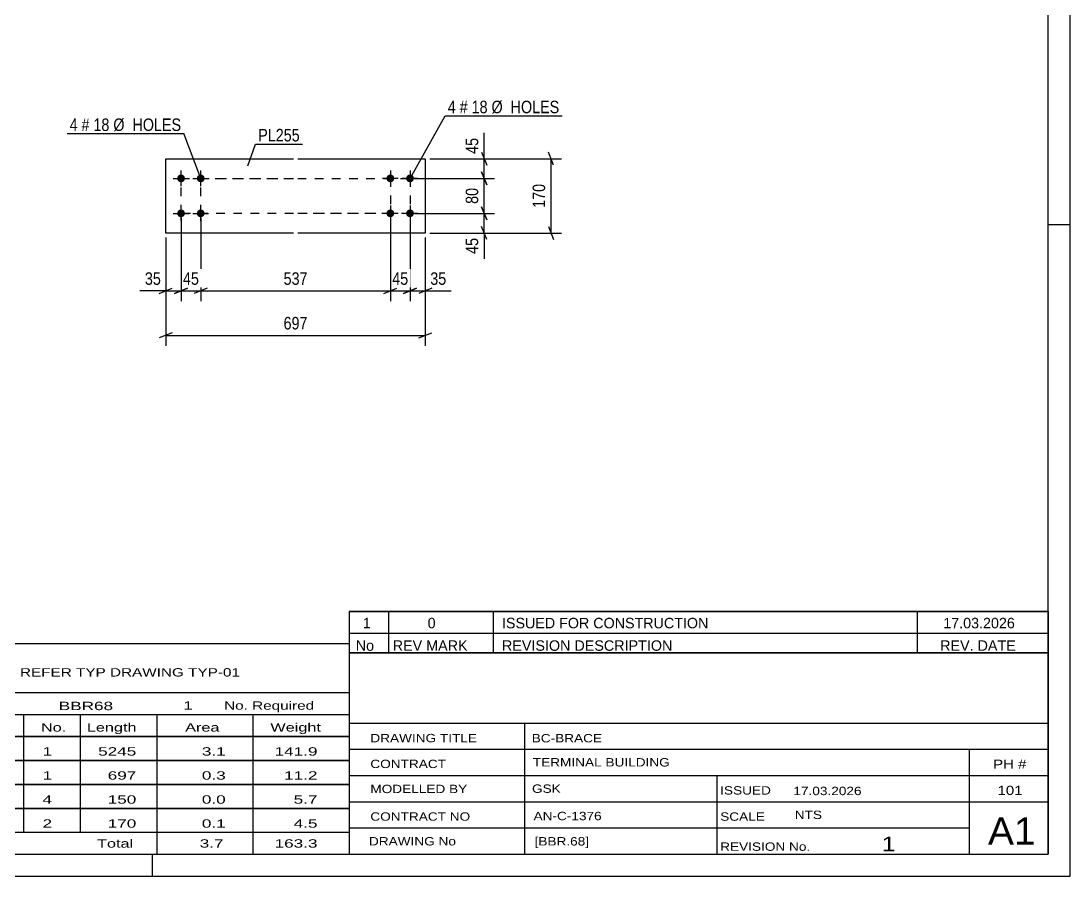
# Model space of a CAD drawing. Header units: millimetres. Extents: x 0 to 594, y 0 to 420.
# Drawn here: x 353.9 to 594, y 0 to 195.7 of the extents above; entities that cross this region are included whole.
import ezdxf

# ---------------------------------------------------------------- set-up
doc = ezdxf.new("R2010")
doc.units = ezdxf.units.MM
doc.linetypes.add('DXK_LINE_DOT2', pattern=[3.9198, 1.9599, -1.9599])
doc.styles.add('Arial Narrow', font='ARIALN.TTF', dxfattribs={"height": 0.2})

# ---------------------------------------------------------------- blocks, each defined once
blk = doc.blocks.new('Unknown-580611701-1130')
at = {"color": 5, "linetype": 'Continuous'}
for p, q in [((594, 0), (594, 420)), ((589, 5), (589, 415)), ((594, 149), (589, 149)), ((5, 5), (589, 5)), ((384, 0), (384, 5)), ((0, 0), (594, 0))]:
    blk.add_line(p, q, dxfattribs=at)
blk = doc.blocks.new('Part-580611701-3505 - 3504')
at = {"color": 2, "linetype": 'Continuous'}
for p, q in [((387.06, 164.16), (416.26, 164.16)), ((387.06, 147.16), (387.06, 164.16)), ((417.26, 164.16), (446.46, 164.16)), ((446.46, 164.16), (446.46, 147.16)), ((416.26, 147.16), (387.06, 147.16)), ((446.46, 147.16), (417.26, 147.16))]:
    blk.add_line(p, q, dxfattribs=at)
blk = doc.blocks.new('Bolt-580611701-3506 - 3504')
at = {"linetype": 'Continuous'}
for points in [[(438.46, 158.76, -1), (438.46, 160.56, -1)], [(442.96, 158.76, -1), (442.96, 160.56, -1)], [(438.46, 150.76, -1), (438.46, 152.56, -1)], [(442.96, 150.76, -1), (442.96, 152.56, -1)]]:
    blk.add_hatch(color=1, dxfattribs=at).paths.add_polyline_path(points)
at = {"color": 1, "linetype": 'Continuous'}
for p, q in [((438.46, 161.46), (438.46, 157.86)), ((442.96, 161.46), (442.96, 157.86)), ((440.26, 159.66), (436.66, 159.66)), ((444.76, 159.66), (441.16, 159.66)), ((440.26, 151.66), (436.66, 151.66)), ((438.46, 153.46), (438.46, 149.86)), ((444.76, 151.66), (441.16, 151.66)), ((442.96, 153.46), (442.96, 149.86))]:
    blk.add_line(p, q, dxfattribs=at)
blk = doc.blocks.new('Bolt-580611701-3507 - 3504')
at = {"linetype": 'Continuous'}
for points in [[(390.56, 160.56, -1), (390.56, 158.76, -1)], [(395.06, 160.56, -1), (395.06, 158.76, -1)], [(390.56, 152.56, -1), (390.56, 150.76, -1)], [(395.06, 152.56, -1), (395.06, 150.76, -1)]]:
    blk.add_hatch(color=1, dxfattribs=at).paths.add_polyline_path(points)
at = {"color": 1, "linetype": 'Continuous'}
for p, q in [((390.56, 157.86), (390.56, 161.46)), ((395.06, 157.86), (395.06, 161.46)), ((388.76, 159.66), (392.36, 159.66)), ((393.26, 159.66), (396.86, 159.66)), ((388.76, 151.66), (392.36, 151.66)), ((390.56, 149.86), (390.56, 153.46)), ((393.26, 151.66), (396.86, 151.66)), ((395.06, 149.86), (395.06, 153.46))]:
    blk.add_line(p, q, dxfattribs=at)
blk = doc.blocks.new('Rectangle-580611701-3679 - 3504')
at = {"color": 1, "linetype": 'DXK_LINE_DOT2'}
for p, q in [((390.56, 159.66), (416.26, 159.66)), ((390.56, 151.66), (390.56, 159.66)), ((417.26, 159.66), (442.96, 159.66)), ((442.96, 159.66), (442.96, 151.66)), ((416.26, 151.66), (390.56, 151.66)), ((442.96, 151.66), (417.26, 151.66))]:
    blk.add_line(p, q, dxfattribs=at)
blk = doc.blocks.new('Rectangle-580611701-3689 - 3504')
at = {"color": 1, "linetype": 'DXK_LINE_DOT2'}
for p, q in [((395.06, 159.66), (416.26, 159.66)), ((395.06, 151.66), (395.06, 159.66)), ((417.26, 159.66), (438.46, 159.66)), ((438.46, 159.66), (438.46, 151.66)), ((416.26, 151.66), (395.06, 151.66)), ((438.46, 151.66), (417.26, 151.66))]:
    blk.add_line(p, q, dxfattribs=at)
blk = doc.blocks.new('StraightDimension-580611701-3657 - 3504')
at = {"color": 7, "linetype": 'Continuous'}
for p, q in [((459.31, 165.66), (460.51, 162.66)), ((447.46, 164.16), (462.31, 164.16)), ((459.91, 159.66), (459.91, 164.16)), ((460.51, 158.16), (459.31, 161.16)), ((443.96, 159.66), (462.31, 159.66))]:
    blk.add_line(p, q, dxfattribs=at)
at = {"color": 0}
blk.add_wipeout([(459.16, 169.54), (454.96, 169.54), (454.96, 164.68), (459.16, 164.68)], dxfattribs=at)
at = {"color": 7, "linetype": 'Continuous'}
blk.add_line((459.91, 164.16), (459.91, 170.06), dxfattribs=at)
blk.add_line((459.91, 164.16), (459.91, 170.06), dxfattribs=at)
at = {"color": 3, "style": 'Arial Narrow'}
blk.add_text('45', height=2.863, rotation=90.0002, dxfattribs=at).set_placement((458.56, 165.28))
blk = doc.blocks.new('StraightDimension-580611701-3512 - 3504')
at = {"color": 7, "linetype": 'Continuous'}
for p, q in [((442.96, 150.66), (442.96, 131.55)), ((446.46, 146.16), (446.46, 131.55)), ((441.46, 133.35), (444.46, 134.55)), ((447.96, 134.55), (444.96, 133.35)), ((442.96, 133.95), (446.46, 133.95))]:
    blk.add_line(p, q, dxfattribs=at)
at = {"color": 0}
blk.add_wipeout([(451.85, 134.7), (451.85, 138.9), (446.99, 138.9), (446.99, 134.7)], dxfattribs=at)
at = {"color": 7, "linetype": 'Continuous'}
blk.add_line((446.46, 133.95), (452.37, 133.95), dxfattribs=at)
blk.add_line((446.46, 133.95), (452.37, 133.95), dxfattribs=at)
at = {"color": 3, "style": 'Arial Narrow'}
blk.add_text('35', height=2.863, dxfattribs=at).set_placement((447.59, 135.3))
blk = doc.blocks.new('StraightDimension-580611701-3513 - 3504')
at = {"color": 7, "linetype": 'Continuous'}
for p, q in [((438.46, 150.66), (438.46, 131.55)), ((442.96, 150.66), (442.96, 131.55)), ((436.96, 133.35), (439.96, 134.55)), ((444.46, 134.55), (441.46, 133.35)), ((438.46, 133.95), (442.96, 133.95))]:
    blk.add_line(p, q, dxfattribs=at)
at = {"color": 0}
blk.add_wipeout([(443.14, 134.7), (443.14, 138.9), (438.29, 138.9), (438.29, 134.7)], dxfattribs=at)
at = {"color": 3, "style": 'Arial Narrow'}
blk.add_text('45', height=2.863, dxfattribs=at).set_placement((438.89, 135.3))
blk = doc.blocks.new('StraightDimension-580611701-3514 - 3504')
at = {"color": 7, "linetype": 'Continuous'}
for p, q in [((395.06, 150.66), (395.06, 131.55)), ((438.46, 150.66), (438.46, 131.55)), ((396.56, 134.55), (393.56, 133.35)), ((436.96, 133.35), (439.96, 134.55)), ((395.06, 133.95), (438.46, 133.95))]:
    blk.add_line(p, q, dxfattribs=at)
at = {"color": 0}
blk.add_wipeout([(420.11, 134.7), (420.11, 138.9), (413.42, 138.9), (413.42, 134.7)], dxfattribs=at)
at = {"color": 3, "style": 'Arial Narrow'}
blk.add_text('537', height=2.863, dxfattribs=at).set_placement((414.02, 135.3))
blk = doc.blocks.new('StraightDimension-580611701-3515 - 3504')
at = {"color": 7, "linetype": 'Continuous'}
for p, q in [((390.56, 150.66), (390.56, 131.55)), ((395.06, 150.66), (395.06, 131.55)), ((389.06, 133.35), (392.06, 134.55)), ((396.56, 134.55), (393.56, 133.35)), ((390.56, 133.95), (395.06, 133.95))]:
    blk.add_line(p, q, dxfattribs=at)
at = {"color": 0}
blk.add_wipeout([(395.24, 134.7), (395.24, 138.9), (390.39, 138.9), (390.39, 134.7)], dxfattribs=at)
at = {"color": 3, "style": 'Arial Narrow'}
blk.add_text('45', height=2.863, dxfattribs=at).set_placement((390.99, 135.3))
blk = doc.blocks.new('StraightDimension-580611701-3516 - 3504')
at = {"color": 7, "linetype": 'Continuous'}
for p, q in [((390.56, 150.66), (390.56, 131.55)), ((387.06, 146.16), (387.06, 131.55)), ((385.56, 133.35), (388.56, 134.55)), ((392.06, 134.55), (389.06, 133.35)), ((387.06, 133.95), (390.56, 133.95))]:
    blk.add_line(p, q, dxfattribs=at)
at = {"color": 0}
blk.add_wipeout([(386.54, 134.7), (386.54, 138.9), (381.68, 138.9), (381.68, 134.7)], dxfattribs=at)
at = {"color": 7, "linetype": 'Continuous'}
blk.add_line((387.06, 133.95), (381.16, 133.95), dxfattribs=at)
blk.add_line((387.06, 133.95), (381.16, 133.95), dxfattribs=at)
at = {"color": 3, "style": 'Arial Narrow'}
blk.add_text('35', height=2.863, dxfattribs=at).set_placement((382.28, 135.3))
blk = doc.blocks.new('StraightDimension-580611701-3532 - 3504')
at = {"color": 7, "linetype": 'Continuous'}
for p, q in [((387.06, 146.16), (387.06, 121.34)), ((446.46, 146.16), (446.46, 121.34)), ((388.56, 124.34), (385.56, 123.14)), ((387.06, 123.74), (446.46, 123.74)), ((444.96, 123.14), (447.96, 124.34))]:
    blk.add_line(p, q, dxfattribs=at)
at = {"color": 0}
blk.add_wipeout([(420.11, 124.49), (420.11, 128.69), (413.42, 128.69), (413.42, 124.49)], dxfattribs=at)
at = {"color": 3, "style": 'Arial Narrow'}
blk.add_text('697', height=2.863, dxfattribs=at).set_placement((414.02, 125.09))
blk = doc.blocks.new('StraightDimension-580611701-3552 - 3504')
at = {"color": 7, "linetype": 'Continuous'}
for p, q in [((475.83, 162.66), (474.63, 165.66)), ((447.46, 164.16), (477.63, 164.16)), ((475.23, 147.16), (475.23, 164.16)), ((447.46, 147.16), (477.63, 147.16)), ((474.63, 148.66), (475.83, 145.66))]:
    blk.add_line(p, q, dxfattribs=at)
at = {"color": 0}
blk.add_wipeout([(474.48, 159), (470.28, 159), (470.28, 152.32), (474.48, 152.32)], dxfattribs=at)
at = {"color": 3, "style": 'Arial Narrow'}
blk.add_text('170', height=2.863, rotation=90.0002, dxfattribs=at).set_placement((473.88, 152.92))
blk = doc.blocks.new('StraightDimension-580611701-3658 - 3504')
at = {"color": 7, "linetype": 'Continuous'}
for p, q in [((459.31, 161.16), (460.51, 158.16)), ((443.96, 159.66), (462.31, 159.66)), ((459.91, 151.66), (459.91, 159.66)), ((443.96, 151.66), (462.31, 151.66)), ((460.51, 150.16), (459.31, 153.16))]:
    blk.add_line(p, q, dxfattribs=at)
at = {"color": 0}
blk.add_wipeout([(459.16, 158.09), (454.96, 158.09), (454.96, 153.23), (459.16, 153.23)], dxfattribs=at)
at = {"color": 3, "style": 'Arial Narrow'}
blk.add_text('80', height=2.863, rotation=90.0002, dxfattribs=at).set_placement((458.56, 153.83))
blk = doc.blocks.new('StraightDimension-580611701-3659 - 3504')
at = {"color": 7, "linetype": 'Continuous'}
for p, q in [((443.96, 151.66), (462.31, 151.66)), ((459.31, 153.16), (460.51, 150.16)), ((459.91, 147.16), (459.91, 151.66)), ((447.46, 147.16), (462.31, 147.16)), ((460.51, 145.66), (459.31, 148.66))]:
    blk.add_line(p, q, dxfattribs=at)
at = {"color": 0}
blk.add_wipeout([(459.16, 146.63), (454.96, 146.63), (454.96, 141.78), (459.16, 141.78)], dxfattribs=at)
at = {"color": 7, "linetype": 'Continuous'}
blk.add_line((459.91, 147.16), (459.91, 141.25), dxfattribs=at)
blk.add_line((459.91, 147.16), (459.91, 141.25), dxfattribs=at)
at = {"color": 3, "style": 'Arial Narrow'}
blk.add_text('45', height=2.863, rotation=90.0002, dxfattribs=at).set_placement((458.56, 142.38))
blk = doc.blocks.new('Unknown-580611701-4422')
at = {"color": 7, "linetype": 'Continuous'}
for p, q in [((429, 51.05), (429, 5)), ((429, 51.05), (589, 51.05)), ((589, 51), (589, 5)), ((429, 35), (589, 35)), ((469.14, 35), (469.14, 5)), ((429, 29), (589, 29)), ((571, 5.05), (571, 29.05)), ((429, 23), (589, 23)), ((513.14, 23), (513.14, 5)), ((429, 17), (589, 17)), ((429, 11), (571, 11)), ((429, 5), (589, 5))]:
    blk.add_line(p, q, dxfattribs=at)
at = {"color": 7, "style": 'Arial Narrow'}
for s, height, width, p in [('DRAWING TITLE', 1.9089, 1.425378, (433.88, 30.61)), ('BC-BRACE', 1.909, 1.425378, (470.81, 30.59)), ('CONTRACT', 1.909, 1.425378, (433.88, 24.71)), ('TERMINAL BUILDING', 1.9089, 1.425378, (471.06, 25.07)), ('MODELLED BY', 1.9089, 1.425378, (433.88, 18.98)), ('GSK', 1.909, 1.425378, (470.88, 19.04)), ('ISSUED', 1.909, 1.425378, (513.94, 18.64)), ('17.03.2026', 1.909, 1.425378, (530.69, 18.52)), ('CONTRACT NO', 1.9089, 1.425378, (433.88, 12.66)), ('AN-C-1376', 1.909, 1.425378, (471.23, 12.78)), ('SCALE', 1.909, 1.425378, (513.94, 12.65)), ('A1', 6.204, 1.25, (575.24, 7.2)), ('DRAWING No', 1.909, 1.425378, (433.56, 7)), ('[BBR.68]', 1.909, 1.425378, (471.46, 6.99)), ('REVISION No.', 1.9089, 1.425378, (513.94, 5.77)), ('1', 3.34, 1.5, (550.91, 5.68))]:
    blk.add_text(s, height=height, dxfattribs=dict(at, width=width)).set_placement(p)
at = {"color": 7, "linetype": 'Continuous', "style": 'Arial Narrow'}
for s, height, width, p in [('PH #', 2.1, 1.42538, (576.4, 24.55)), ('101', 2.1, 1.42538, (577.41, 18.55)), ('NTS', 1.909, 1.425378, (531, 13.05))]:
    blk.add_text(s, height=height, dxfattribs=dict(at, width=width)).set_placement(p)
blk = doc.blocks.new('Unknown-580611701-4423')
at = {"color": 7, "linetype": 'Continuous'}
for p, q in [((429, 60.55), (589, 60.55)), ((589, 60.55), (429, 60.55)), ((429, 60.55), (429, 55.55)), ((438, 60.55), (438, 55.55)), ((462, 60.55), (462, 55.55)), ((559, 60.55), (559, 55.55)), ((589, 60.55), (589, 55.55)), ((429, 55.55), (589, 55.55)), ((429, 55.55), (429, 51.05)), ((429, 55.55), (589, 55.55)), ((438, 55.55), (438, 51.05)), ((462, 55.55), (462, 51.05)), ((559, 55.55), (559, 51.05)), ((589, 55.55), (589, 51.05)), ((589, 51.05), (429, 51.05))]:
    blk.add_line(p, q, dxfattribs=at)
at = {"color": 7, "linetype": 'Continuous', "style": 'Arial Narrow'}
for s, height, width, p in [('1', 2.39, 1.196471, (432.16, 56.7)), ('0', 2.39, 1.196471, (447, 56.7)), ('ISSUED FOR CONSTRUCTION', 2.3861, 1.196471, (464, 56.7)), ('17.03.2026', 2.386, 1.196471, (565, 56.7)), ('No', 2.386, 1.2, (430.54, 51.55)), ('REV MARK', 2.386, 1.2, (439, 51.55)), ('REVISION DESCRIPTION', 2.3861, 1.2, (464, 51.55)), ('REV. DATE', 2.386, 1.2, (564.28, 51.55))]:
    blk.add_text(s, height=height, dxfattribs=dict(at, width=width)).set_placement(p)
blk = doc.blocks.new('Unknown-580611701-4424')
at = {"color": 7, "linetype": 'Continuous'}
for p, q in [((269, 53.25), (429, 53.25)), ((269, 42), (269, 53.25)), ((429, 53.25), (429, 42)), ((269, 42), (429, 42)), ((269, 42), (269, 37)), ((429, 42), (429, 37)), ((269, 37), (429, 37)), ((269, 37), (269, 32)), ((293, 37), (293, 32)), ((328.5, 37), (328.5, 32)), ((354.5, 37), (354.5, 32)), ((367.5, 37), (367.5, 32)), ((385, 37), (385, 32)), ((407, 37), (407, 32)), ((429, 37), (429, 32)), ((269, 32), (429, 32)), ((269, 31.95), (269, 26.55)), ((269, 31.95), (429, 31.95)), ((293, 32), (293, 26.5)), ((328.5, 32), (328.5, 26.5)), ((354.5, 32), (354.5, 26.5)), ((367.5, 32), (367.5, 26.5)), ((385, 32), (385, 26.5)), ((407, 32), (407, 26.5)), ((429, 31.95), (429, 26.55)), ((269, 26.55), (429, 26.55)), ((269, 26.45), (269, 21.05)), ((269, 26.45), (429, 26.45)), ((293, 26.5), (293, 21)), ((328.5, 26.5), (328.5, 21)), ((354.5, 26.5), (354.5, 21)), ((367.5, 26.5), (367.5, 21)), ((385, 26.5), (385, 21)), ((407, 26.5), (407, 21)), ((429, 26.45), (429, 21.05)), ((269, 21.05), (429, 21.05)), ((269, 20.95), (269, 15.55)), ((269, 20.95), (429, 20.95)), ((293, 21), (293, 15.5)), ((328.5, 21), (328.5, 15.5)), ((354.5, 21), (354.5, 15.5)), ((367.5, 21), (367.5, 15.5)), ((385, 21), (385, 15.5)), ((407, 21), (407, 15.5)), ((429, 20.95), (429, 15.55)), ((269, 15.55), (429, 15.55)), ((269, 15.45), (269, 10.05)), ((269, 15.45), (429, 15.45)), ((293, 15.5), (293, 10)), ((328.5, 15.5), (328.5, 10)), ((354.5, 15.5), (354.5, 10)), ((367.5, 15.5), (367.5, 10)), ((385, 15.5), (385, 10)), ((407, 15.5), (407, 10)), ((429, 15.45), (429, 10.05)), ((269, 10.05), (429, 10.05)), ((269, 10), (429, 10)), ((269, 10), (269, 5)), ((385, 10), (385, 5)), ((407, 10), (407, 5)), ((429, 10), (429, 5)), ((269, 5), (429, 5))]:
    blk.add_line(p, q, dxfattribs=at)
at = {"color": 7, "style": 'Arial Narrow'}
for s, height, width, p in [('GENERAL NOTES & WELD DETAILS :', 2.8633, 1.4, (270.15, 45.56)), ('REFER TYP DRAWING TYP-01', 1.9089, 1.6, (353.7, 45.66)), ("MATERIAL LIST FOR ASSEMBLY MK'D", 1.9089, 1.6, (270.15, 38.06)), ('BBR68', 1.909, 1.794707, (362.57, 37.97)), ('1', 1.91, 1.794707, (391.08, 38.06)), ('No. Required', 1.9089, 1.6, (400.41, 38.06)), ('Mark', 1.909, 1.7, (270.34, 33)), ('Profile', 1.909, 1.7, (303.41, 33)), ('Material', 1.909, 1.7, (333.54, 33.06)), ('No.', 1.909, 1.7, (358.5, 33.06)), ('Length', 1.909, 1.7, (369, 33.06)), ('Area', 1.909, 1.7, (391.5, 33.06)), ('Weight', 1.909, 1.7, (411, 33.06))]:
    blk.add_text(s, height=height, dxfattribs=dict(at, width=width)).set_placement(p)
at = {"color": 7, "linetype": 'Continuous', "style": 'Arial Narrow'}
for s, height, width, p in [('BBR68', 1.909, 1.794707, (270.5, 27.56)), ('SHS150*6', 1.909, 1.794707, (295, 27.56)), ('E350', 1.909, 1.794707, (334.74, 27.56)), ('1', 1.91, 1.794707, (358.86, 27.56)), ('5245', 1.909, 1.794707, (371.58, 27.56)), ('3.1', 1.909, 1.794707, (395.32, 27.56)), ('141.9', 1.909, 1.794707, (411.96, 27.56)), ('PL255', 1.909, 1.794707, (270.5, 22.06)), ('PL12*170', 1.909, 1.794707, (295, 22.06)), ('E350', 1.909, 1.794707, (334.74, 22.06)), ('1', 1.91, 1.794707, (358.86, 22.06)), ('697', 1.909, 1.794707, (373.77, 22.06)), ('0.3', 1.909, 1.794707, (395.32, 22.06)), ('11.2', 1.909, 1.794707, (414.14, 22.06)), ('PL40', 1.909, 1.794707, (270.5, 16.56)), ('PL10*120', 1.909, 1.794707, (295, 16.56)), ('E350', 1.909, 1.794707, (334.74, 16.56)), ('4', 1.91, 1.794707, (358.86, 16.56)), ('150', 1.909, 1.794707, (373.77, 16.56)), ('0.0', 1.909, 1.794707, (395.32, 16.56)), ('5.7', 1.909, 1.794707, (416.33, 16.56)), ('PL98', 1.909, 1.794707, (270.5, 11.06)), ('PL10*170', 1.909, 1.794707, (295, 11.06)), ('E350', 1.909, 1.794707, (334.74, 11.06)), ('2', 1.91, 1.794707, (358.86, 11.06)), ('170', 1.909, 1.794707, (373.77, 11.06)), ('0.1', 1.909, 1.794707, (395.32, 11.06)), ('4.5', 1.909, 1.794707, (416.33, 11.06)), ('Total', 1.909, 1.7, (371.33, 6.5)), ('3.7', 1.909, 1.794707, (394.83, 6.5)), ('163.3', 1.909, 1.794707, (411.96, 6.5))]:
    blk.add_text(s, height=height, dxfattribs=dict(at, width=width)).set_placement(p)
blk = doc.blocks.new('Mark-580611701-3555 - 3504')
at = {"color": 0}
blk.add_wipeout([(417.73, 168.13), (417.73, 171.13), (408.22, 171.13), (408.22, 168.13)], dxfattribs=at)
blk.add_wipeout([(417.73, 168.13), (417.73, 171.13), (408.22, 171.13), (408.22, 168.13)], dxfattribs=at)
at = {"color": 30, "linetype": 'Continuous'}
for p, q in [((405.81, 162.56), (407.62, 167.53)), ((407.62, 167.53), (418.33, 167.53))]:
    blk.add_line(p, q, dxfattribs=at)
at = {"color": 3, "style": 'Arial Narrow'}
blk.add_text('PL255', height=2.863, dxfattribs=at).set_placement((408.22, 168.13))
blk = doc.blocks.new('Mark-580611701-3558 - 3504')
at = {"color": 0}
blk.add_wipeout([(453.42, 174.58), (453.42, 177.58), (451.6, 177.58), (451.6, 174.58)], dxfattribs=at)
blk.add_wipeout([(453.42, 174.58), (453.42, 177.58), (451.6, 177.58), (451.6, 174.58)], dxfattribs=at)
at = {"color": 7, "linetype": 'Continuous'}
blk.add_line((442.96, 159.66), (451, 173.98), dxfattribs=at)
at = {"color": 0}
blk.add_wipeout([(456.15, 174.58), (456.15, 177.58), (454.32, 177.58), (454.32, 174.58)], dxfattribs=at)
blk.add_wipeout([(456.15, 174.58), (456.15, 177.58), (454.32, 177.58), (454.32, 174.58)], dxfattribs=at)
at = {"color": 3, "style": 'Arial Narrow'}
blk.add_text('4', height=2.86, dxfattribs=at).set_placement((451.6, 174.58))
at = {"color": 0}
blk.add_wipeout([(460.71, 174.58), (460.71, 177.58), (457.05, 177.58), (457.05, 174.58)], dxfattribs=at)
blk.add_wipeout([(460.71, 174.58), (460.71, 177.58), (457.05, 177.58), (457.05, 174.58)], dxfattribs=at)
at = {"color": 3, "style": 'Arial Narrow'}
blk.add_text('#', height=2.86, dxfattribs=at).set_placement((454.32, 174.58))
at = {"color": 0}
blk.add_wipeout([(477.14, 174.58), (477.14, 177.58), (461.61, 177.58), (461.61, 174.58)], dxfattribs=at)
blk.add_wipeout([(477.14, 174.58), (477.14, 177.58), (461.61, 177.58), (461.61, 174.58)], dxfattribs=at)
at = {"color": 7, "linetype": 'Continuous'}
blk.add_line((451, 173.98), (477.74, 173.98), dxfattribs=at)
at = {"color": 3, "style": 'Arial Narrow'}
for s, p in [('18', (457.05, 174.58)), ('Ø  HOLES', (461.61, 174.58))]:
    blk.add_text(s, height=2.863, dxfattribs=at).set_placement(p)
blk = doc.blocks.new('Mark-580611701-3559 - 3504')
at = {"color": 0}
blk.add_wipeout([(366.88, 170.51), (366.88, 173.51), (365.06, 173.51), (365.06, 170.51)], dxfattribs=at)
blk.add_wipeout([(366.88, 170.51), (366.88, 173.51), (365.06, 173.51), (365.06, 170.51)], dxfattribs=at)
blk.add_wipeout([(369.61, 170.51), (369.61, 173.51), (367.78, 173.51), (367.78, 170.51)], dxfattribs=at)
blk.add_wipeout([(369.61, 170.51), (369.61, 173.51), (367.78, 173.51), (367.78, 170.51)], dxfattribs=at)
at = {"color": 3, "style": 'Arial Narrow'}
blk.add_text('4', height=2.86, dxfattribs=at).set_placement((365.06, 170.51))
at = {"color": 0}
blk.add_wipeout([(374.17, 170.51), (374.17, 173.51), (370.51, 173.51), (370.51, 170.51)], dxfattribs=at)
blk.add_wipeout([(374.17, 170.51), (374.17, 173.51), (370.51, 173.51), (370.51, 170.51)], dxfattribs=at)
at = {"color": 3, "style": 'Arial Narrow'}
blk.add_text('#', height=2.86, dxfattribs=at).set_placement((367.78, 170.51))
at = {"color": 0}
blk.add_wipeout([(390.6, 170.51), (390.6, 173.51), (375.07, 173.51), (375.07, 170.51)], dxfattribs=at)
blk.add_wipeout([(390.6, 170.51), (390.6, 173.51), (375.07, 173.51), (375.07, 170.51)], dxfattribs=at)
at = {"color": 7, "linetype": 'Continuous'}
for p in [(364.46, 169.91), (395.06, 159.66)]:
    blk.add_line(p, (391.2, 169.91), dxfattribs=at)
at = {"color": 3, "style": 'Arial Narrow'}
for s, p in [('18', (370.51, 170.51)), ('Ø  HOLES', (375.07, 170.51))]:
    blk.add_text(s, height=2.863, dxfattribs=at).set_placement(p)

msp = doc.modelspace()

# ---------------------------------------------------------------- block references
for name in ['Unknown-580611701-1130', 'Part-580611701-3505 - 3504', 'Bolt-580611701-3507 - 3504', 'Bolt-580611701-3506 - 3504', 'Rectangle-580611701-3679 - 3504', 'Rectangle-580611701-3689 - 3504', 'Unknown-580611701-4423', 'Unknown-580611701-4424', 'Unknown-580611701-4422']:
    msp.add_blockref(name, (0, 0))

# ---------------------------------------------------------------- next in the draw order: block references
for name in ['Mark-580611701-3559 - 3504', 'Mark-580611701-3555 - 3504', 'StraightDimension-580611701-3657 - 3504', 'StraightDimension-580611701-3512 - 3504']:
    msp.add_blockref(name, (0, 0))

# ---------------------------------------------------------------- next in the draw order: block references
msp.add_blockref('StraightDimension-580611701-3513 - 3504', (0, 0))

# ---------------------------------------------------------------- next in the draw order: block references
msp.add_blockref('StraightDimension-580611701-3514 - 3504', (0, 0))

# ---------------------------------------------------------------- next in the draw order: block references
msp.add_blockref('StraightDimension-580611701-3515 - 3504', (0, 0))

# ---------------------------------------------------------------- next in the draw order: block references
msp.add_blockref('StraightDimension-580611701-3516 - 3504', (0, 0))

# ---------------------------------------------------------------- next in the draw order: block references
msp.add_blockref('StraightDimension-580611701-3532 - 3504', (0, 0))

# ---------------------------------------------------------------- next in the draw order: block references
msp.add_blockref('StraightDimension-580611701-3552 - 3504', (0, 0))

# ---------------------------------------------------------------- next in the draw order: block references
msp.add_blockref('StraightDimension-580611701-3658 - 3504', (0, 0))

# ---------------------------------------------------------------- next in the draw order: block references
for name in ['Mark-580611701-3558 - 3504', 'StraightDimension-580611701-3659 - 3504']:
    msp.add_blockref(name, (0, 0))

doc.saveas('drawing.dxf')
